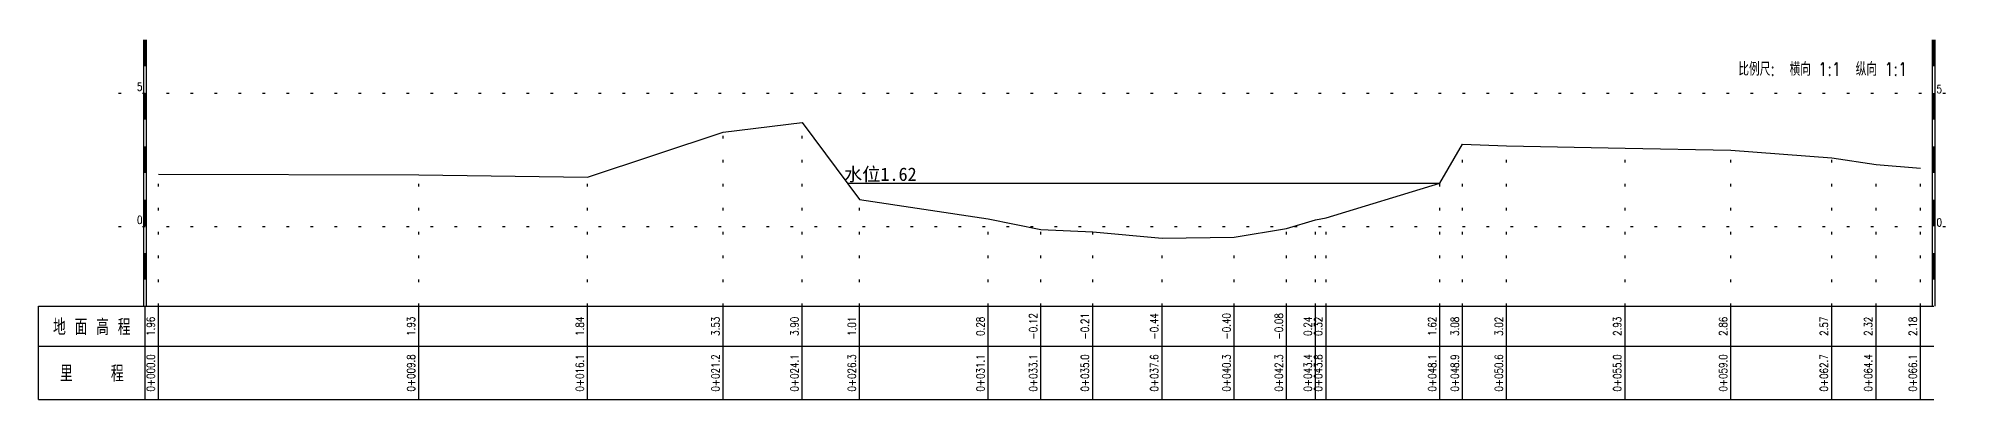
# Model space of a CAD drawing. Extents: x 495801 to 500182, y 3432967 to 3436227.
# Drawn here: x 496429.9 to 496502, y 3435938.3 to 3435951.8 of the extents above; entities that cross this region are included whole.
import ezdxf
from ezdxf.enums import TextEntityAlignment as Align

# ---------------------------------------------------------------- set-up
doc = ezdxf.new("R2010")
doc.units = 0
doc.header["$LTSCALE"] = 0.5
doc.linetypes.add('X4', pattern=[1.6, 0, -1.6])
for name, color, linetype in [('DMX', 1, 'CONTINUOUS'), ('zdm1', 2, 'CONTINUOUS'), ('ZDMT5', 3, 'CONTINUOUS'), ('水位', 4, 'CONTINUOUS')]:
    doc.layers.add(name, color=color, linetype=linetype)
doc.styles.add('HZ', font='rs.shx', dxfattribs={"width": 0.8, "bigfont": 'hztxt.shx'})
doc.styles.add('宋体', font='')
doc.styles.get('宋体').set_extended_font_data('SimSun')

msp = doc.modelspace()

# ---------------------------------------------------------------- linework, layer by layer
at = {"layer": 'DMX', "linetype": 'Continuous', "flags": 128}
msp.add_lwpolyline([(496434.432, 3435946.723), (496444.192, 3435946.693), (496450.522, 3435946.603), (496455.612, 3435948.293), (496458.572, 3435948.663), (496460.722, 3435945.773), (496465.542, 3435945.043), (496467.522, 3435944.643), (496469.462, 3435944.553), (496472.062, 3435944.323), (496474.772, 3435944.363), (496476.732, 3435944.683), (496477.822, 3435945.003), (496478.212, 3435945.083), (496482.482, 3435946.383), (496483.332, 3435947.843), (496484.982, 3435947.783), (496489.422, 3435947.693), (496493.392, 3435947.623), (496497.172, 3435947.333), (496498.832, 3435947.083), (496500.502, 3435946.943)], dxfattribs=at)
at = {"layer": 'zdm1', "linetype": 'Continuous'}
for p, q in [((496433.882, 3435941.763), (496433.882, 3435951.763)), ((496433.982, 3435941.763), (496433.982, 3435951.763)), ((496500.952, 3435941.763), (496500.952, 3435951.763)), ((496501.052, 3435941.763), (496501.052, 3435951.763)), ((496429.932, 3435938.263), (496429.932, 3435941.763)), ((496429.932, 3435941.763), (496434.432, 3435941.763)), ((496433.932, 3435938.263), (496433.932, 3435941.763)), ((496434.432, 3435941.763), (496501.002, 3435941.763)), ((496429.932, 3435940.263), (496501.002, 3435940.263)), ((496429.932, 3435938.263), (496501.002, 3435938.263))]:
    msp.add_line(p, q, dxfattribs=at)
at = {"layer": 'zdm1', "linetype": 'X4'}
for p, q in [((496432.932, 3435949.763), (496502.002, 3435949.763)), ((496432.932, 3435944.763), (496502.002, 3435944.763))]:
    msp.add_line(p, q, dxfattribs=at)
at = {"layer": 'zdm1', "linetype": 'Continuous', "flags": 128}
for points in [[(496433.932, 3435950.763, 0.1, 0.1, 0), (496433.932, 3435951.763, 0.1, 0.1, 0)], [(496501.002, 3435950.763, 0.1, 0.1, 0), (496501.002, 3435951.763, 0.1, 0.1, 0)], [(496433.932, 3435948.763, 0.1, 0.1, 0), (496433.932, 3435949.763, 0.1, 0.1, 0)], [(496501.002, 3435948.763, 0.1, 0.1, 0), (496501.002, 3435949.763, 0.1, 0.1, 0)], [(496433.932, 3435946.763, 0.1, 0.1, 0), (496433.932, 3435947.763, 0.1, 0.1, 0)], [(496501.002, 3435946.763, 0.1, 0.1, 0), (496501.002, 3435947.763, 0.1, 0.1, 0)], [(496433.932, 3435944.763, 0.1, 0.1, 0), (496433.932, 3435945.763, 0.1, 0.1, 0)], [(496501.002, 3435944.763, 0.1, 0.1, 0), (496501.002, 3435945.763, 0.1, 0.1, 0)], [(496433.932, 3435942.763, 0.1, 0.1, 0), (496433.932, 3435943.763, 0.1, 0.1, 0)], [(496501.002, 3435942.763, 0.1, 0.1, 0), (496501.002, 3435943.763, 0.1, 0.1, 0)]]:
    msp.add_lwpolyline(points, format="xyseb", dxfattribs=at)
at = {"layer": 'ZDMT5', "linetype": 'X4'}
for p, q in [((496455.612, 3435941.763), (496455.612, 3435948.293)), ((496458.572, 3435941.763), (496458.572, 3435948.663)), ((496483.332, 3435941.763), (496483.332, 3435947.843)), ((496484.982, 3435941.763), (496484.982, 3435947.783)), ((496489.422, 3435941.763), (496489.422, 3435947.693)), ((496493.392, 3435941.763), (496493.392, 3435947.623)), ((496434.432, 3435941.763), (496434.432, 3435946.723)), ((496444.192, 3435941.763), (496444.192, 3435946.693)), ((496497.172, 3435941.763), (496497.172, 3435947.333)), ((496498.832, 3435941.763), (496498.832, 3435947.083)), ((496500.502, 3435941.763), (496500.502, 3435946.943)), ((496450.522, 3435941.763), (496450.522, 3435946.603)), ((496482.482, 3435941.763), (496482.482, 3435946.383)), ((496460.722, 3435941.763), (496460.722, 3435945.773)), ((496465.542, 3435941.763), (496465.542, 3435945.043)), ((496467.522, 3435941.763), (496467.522, 3435944.643)), ((496469.462, 3435941.763), (496469.462, 3435944.553)), ((496476.732, 3435941.763), (496476.732, 3435944.683)), ((496477.822, 3435941.763), (496477.822, 3435945.003)), ((496478.212, 3435941.763), (496478.212, 3435945.083)), ((496472.062, 3435941.763), (496472.062, 3435944.323)), ((496474.772, 3435941.763), (496474.772, 3435944.363))]:
    msp.add_line(p, q, dxfattribs=at)
at = {"layer": 'ZDMT5', "linetype": 'Continuous'}
for p, q in [((496434.432, 3435938.263), (496434.432, 3435941.763)), ((496444.192, 3435938.263), (496444.192, 3435941.763)), ((496450.522, 3435938.263), (496450.522, 3435941.763)), ((496455.612, 3435938.263), (496455.612, 3435941.763)), ((496458.572, 3435938.263), (496458.572, 3435941.763)), ((496460.722, 3435938.263), (496460.722, 3435941.763)), ((496465.542, 3435938.263), (496465.542, 3435941.763)), ((496467.522, 3435938.263), (496467.522, 3435941.763)), ((496469.462, 3435938.263), (496469.462, 3435941.763)), ((496472.062, 3435938.263), (496472.062, 3435941.763)), ((496474.772, 3435938.263), (496474.772, 3435941.763)), ((496476.732, 3435938.263), (496476.732, 3435941.763)), ((496477.822, 3435938.263), (496477.822, 3435941.763)), ((496478.212, 3435938.263), (496478.212, 3435941.763)), ((496482.482, 3435938.263), (496482.482, 3435941.763)), ((496483.332, 3435938.263), (496483.332, 3435941.763)), ((496484.982, 3435938.263), (496484.982, 3435941.763)), ((496489.422, 3435938.263), (496489.422, 3435941.763)), ((496493.392, 3435938.263), (496493.392, 3435941.763)), ((496497.172, 3435938.263), (496497.172, 3435941.763)), ((496498.832, 3435938.263), (496498.832, 3435941.763)), ((496500.502, 3435938.263), (496500.502, 3435941.763))]:
    msp.add_line(p, q, dxfattribs=at)
at = {"layer": '水位', "linetype": 'Continuous', "flags": 128}
msp.add_lwpolyline([(496460.266, 3435946.387), (496482.485, 3435946.387)], dxfattribs=at)

# ---------------------------------------------------------------- texts
at = {"layer": 'zdm1', "linetype": 'Continuous', "style": 'HZ', "width": 0.8}
for s, p in [('5', (496433.832, 3435949.763)), ('0', (496433.832, 3435944.763))]:
    msp.add_text(s, height=0.3, dxfattribs=at).set_placement(p, align=Align.BOTTOM_RIGHT)
for s, p in [('5', (496501.102, 3435949.763)), ('0', (496501.102, 3435944.763))]:
    msp.add_text(s, height=0.3, dxfattribs=at).set_placement(p)
for s, p in [('地 面 高 程', (496431.932, 3435941.013)), ('里    程', (496431.932, 3435939.263))]:
    msp.add_text(s, height=0.6, dxfattribs=at).set_placement(p, align=Align.MIDDLE)
at = {"layer": 'ZDMT5', "linetype": 'Continuous', "style": 'HZ', "width": 0.8}
msp.add_text('比例尺:  横向 1:1  纵向 1:1', height=0.5, dxfattribs=at).set_placement((496500.002, 3435950.263), align=Align.BOTTOM_RIGHT)
for s, p in [('1.96', (496434.382, 3435941.013)), ('1.93', (496444.142, 3435941.013)), ('1.84', (496450.472, 3435941.013)), ('3.53', (496455.562, 3435941.013)), ('3.90', (496458.522, 3435941.013)), ('1.01', (496460.672, 3435941.013)), ('0.28', (496465.492, 3435941.013)), ('-0.12', (496467.472, 3435941.013)), ('-0.21', (496469.412, 3435941.013)), ('-0.44', (496472.012, 3435941.013)), ('-0.40', (496474.722, 3435941.013)), ('-0.08', (496476.682, 3435941.013)), ('0.24', (496477.772, 3435941.013)), ('0.32', (496478.162, 3435941.013)), ('1.62', (496482.432, 3435941.013)), ('3.08', (496483.282, 3435941.013)), ('3.02', (496484.932, 3435941.013)), ('2.93', (496489.372, 3435941.013)), ('2.86', (496493.342, 3435941.013)), ('2.57', (496497.122, 3435941.013)), ('2.32', (496498.782, 3435941.013)), ('2.18', (496500.452, 3435941.013)), ('0+000.0', (496434.382, 3435939.263)), ('0+009.8', (496444.142, 3435939.263)), ('0+016.1', (496450.472, 3435939.263)), ('0+021.2', (496455.562, 3435939.263)), ('0+024.1', (496458.522, 3435939.263)), ('0+026.3', (496460.672, 3435939.263)), ('0+031.1', (496465.492, 3435939.263)), ('0+033.1', (496467.472, 3435939.263)), ('0+035.0', (496469.412, 3435939.263)), ('0+037.6', (496472.012, 3435939.263)), ('0+040.3', (496474.722, 3435939.263)), ('0+042.3', (496476.682, 3435939.263)), ('0+043.4', (496477.772, 3435939.263)), ('0+043.8', (496478.162, 3435939.263)), ('0+048.1', (496482.432, 3435939.263)), ('0+048.9', (496483.282, 3435939.263)), ('0+050.6', (496484.932, 3435939.263)), ('0+055.0', (496489.372, 3435939.263)), ('0+059.0', (496493.342, 3435939.263)), ('0+062.7', (496497.122, 3435939.263)), ('0+064.4', (496498.782, 3435939.263)), ('0+066.1', (496500.452, 3435939.263))]:
    msp.add_text(s, height=0.3, rotation=90, dxfattribs=at).set_placement(p, align=Align.BOTTOM_CENTER)
at = {"layer": '水位', "linetype": 'Continuous', "style": '宋体'}
msp.add_text('水位1.62', height=0.5, dxfattribs=at).set_placement((496461.5, 3435946.73), align=Align.MIDDLE)

doc.saveas('drawing.dxf')
